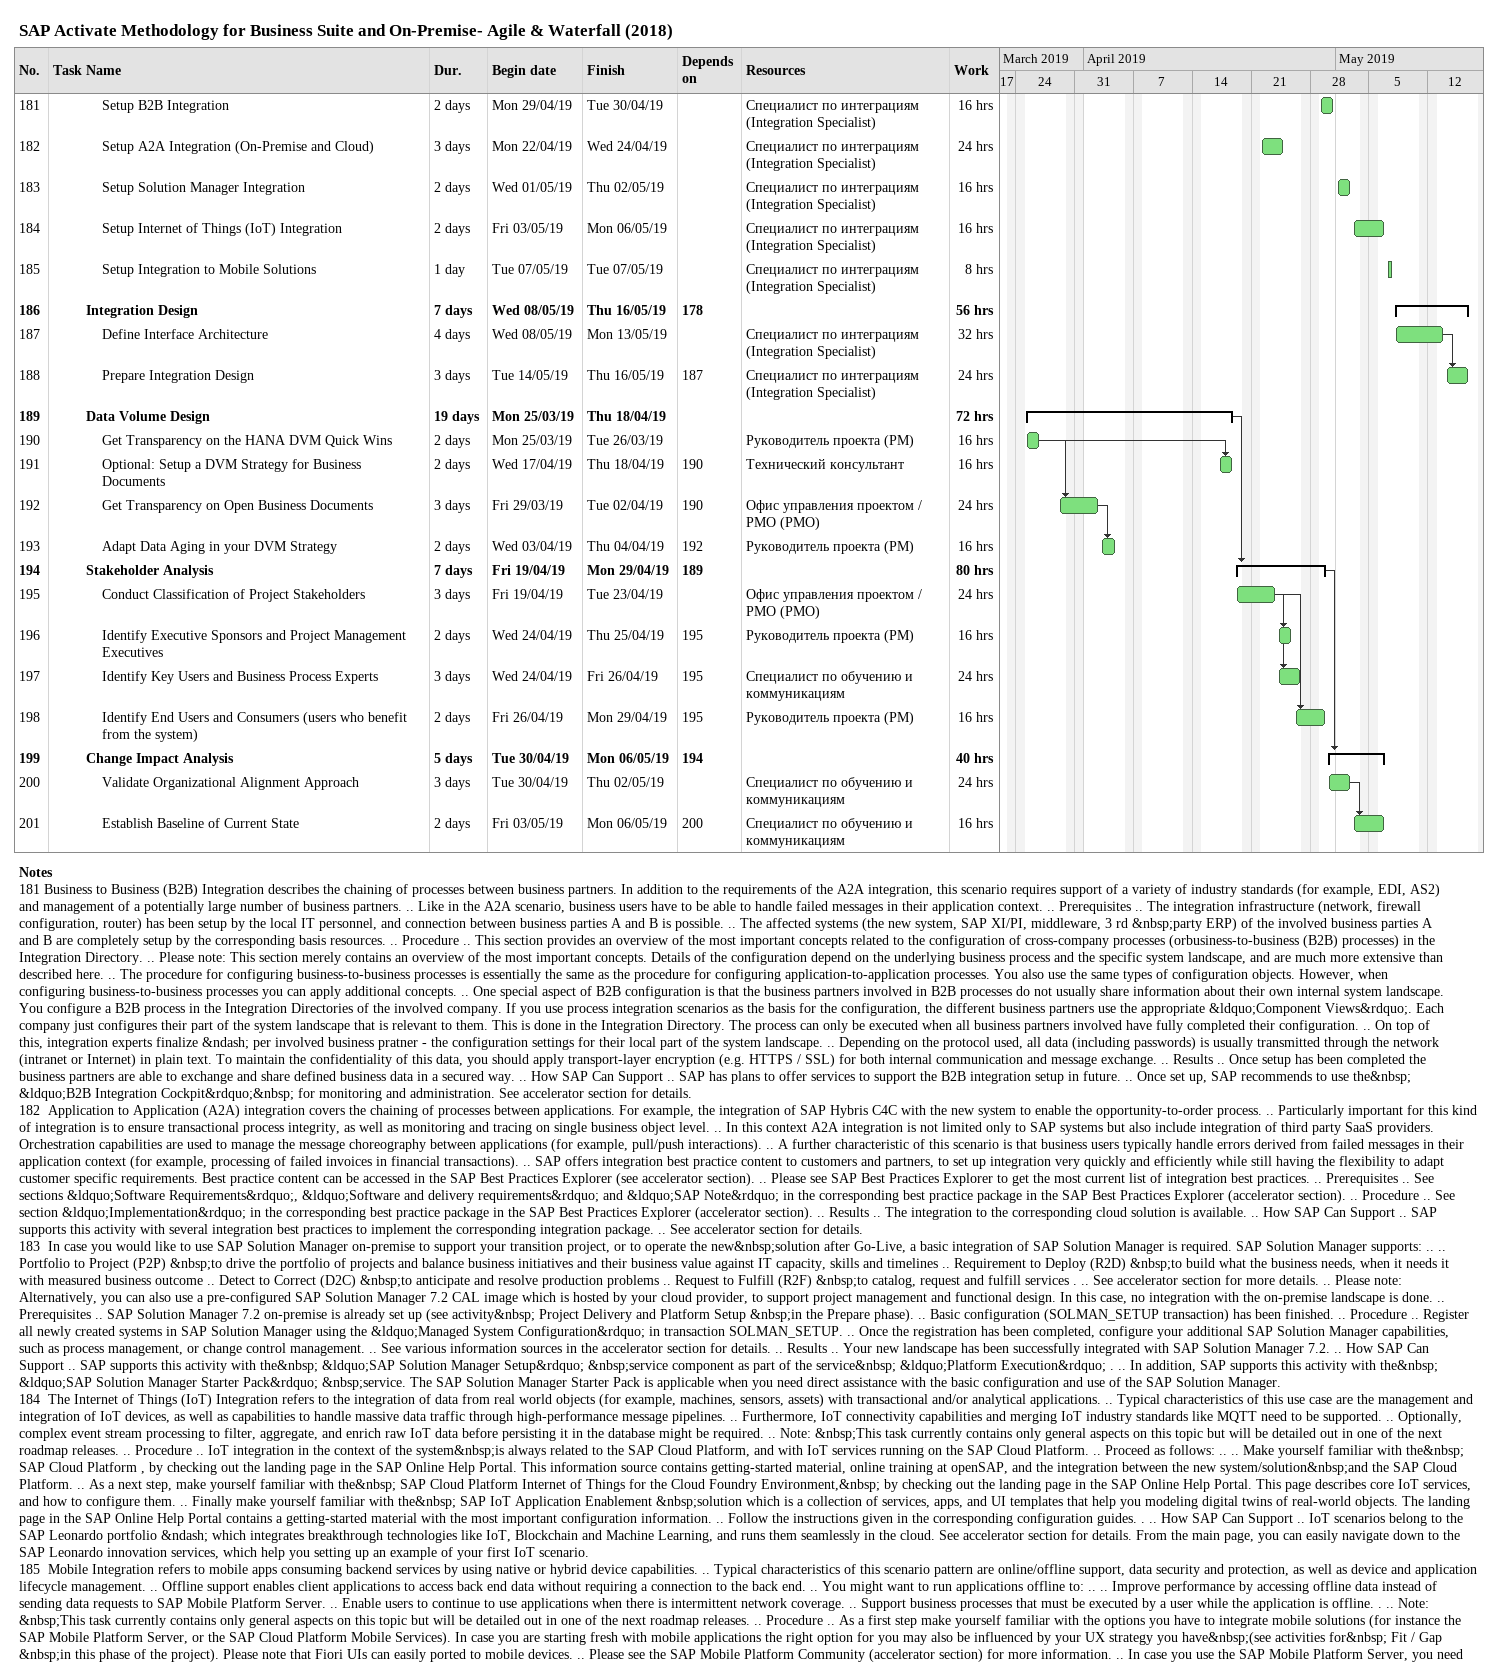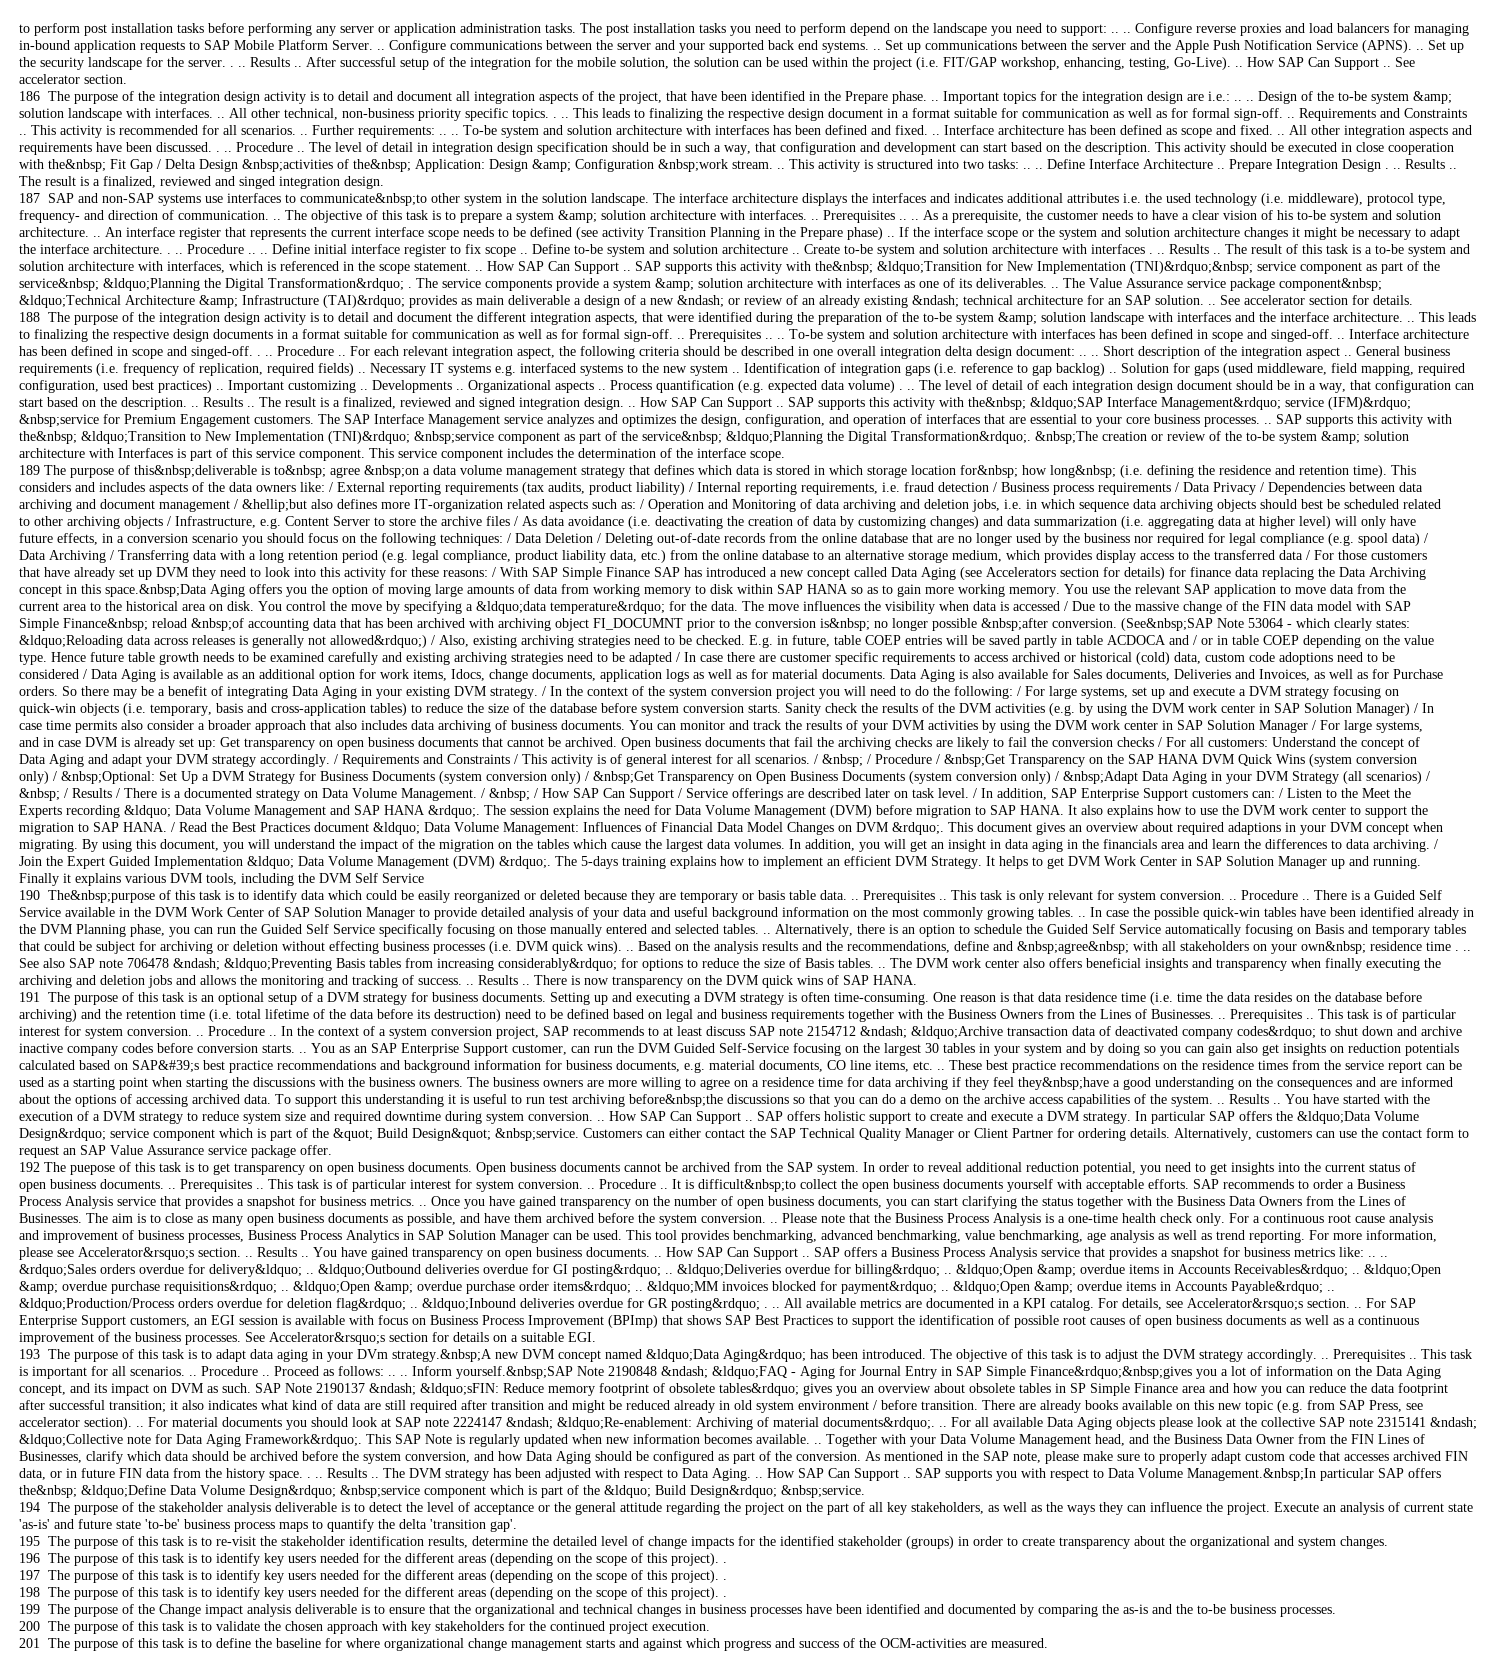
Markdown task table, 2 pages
SAP Activate Methodology for Business Suite and On-Premise- Agile & Waterfall (2018)

| ID | Level | Task | Duration | Start | Finish | Predecessors | Resources | Work (h) |
|---|---|---|---|---|---|---|---|---|
| 181 | 4 | Setup B2B Integration | 2d | 2019-04-29 | 2019-04-30 |  | Специалист по интеграциям (Integration Specialist) | 16 |
| 182 | 4 | Setup A2A Integration (On-Premise and Cloud) | 3d | 2019-04-22 | 2019-04-24 |  | Специалист по интеграциям (Integration Specialist) | 24 |
| 183 | 4 | Setup Solution Manager Integration | 2d | 2019-05-01 | 2019-05-02 |  | Специалист по интеграциям (Integration Specialist) | 16 |
| 184 | 4 | Setup Internet of Things (IoT) Integration | 2d | 2019-05-03 | 2019-05-06 |  | Специалист по интеграциям (Integration Specialist) | 16 |
| 185 | 4 | Setup Integration to Mobile Solutions | 1d | 2019-05-07 | 2019-05-07 |  | Специалист по интеграциям (Integration Specialist) | 8 |
| 186 | 3 | **Integration Design** | 7d | 2019-05-08 | 2019-05-16 | 178 |  | 56 |
| 187 | 4 | Define Interface Architecture | 4d | 2019-05-08 | 2019-05-13 |  | Специалист по интеграциям (Integration Specialist) | 32 |
| 188 | 4 | Prepare Integration Design | 3d | 2019-05-14 | 2019-05-16 | 187 | Специалист по интеграциям (Integration Specialist) | 24 |
| 189 | 3 | **Data Volume Design** | 19d | 2019-03-25 | 2019-04-18 |  |  | 72 |
| 190 | 4 | Get Transparency on the HANA DVM Quick Wins | 2d | 2019-03-25 | 2019-03-26 |  | Руководитель проекта (PM) | 16 |
| 191 | 4 | Optional: Setup a DVM Strategy for Business Documents | 2d | 2019-04-17 | 2019-04-18 | 190 | Технический консультант | 16 |
| 192 | 4 | Get Transparency on Open Business Documents | 3d | 2019-03-29 | 2019-04-02 | 190 | Офис управления проектом / PMO (PMO) | 24 |
| 193 | 4 | Adapt Data Aging in your DVM Strategy | 2d | 2019-04-03 | 2019-04-04 | 192 | Руководитель проекта (PM) | 16 |
| 194 | 3 | **Stakeholder Analysis** | 7d | 2019-04-19 | 2019-04-29 | 189 |  | 80 |
| 195 | 4 | Conduct Classification of Project Stakeholders | 3d | 2019-04-19 | 2019-04-23 |  | Офис управления проектом / PMO (PMO) | 24 |
| 196 | 4 | Identify Executive Sponsors and Project Management Executives | 2d | 2019-04-24 | 2019-04-25 | 195 | Руководитель проекта (PM) | 16 |
| 197 | 4 | Identify Key Users and Business Process Experts | 3d | 2019-04-24 | 2019-04-26 | 195 | Специалист по обучению и коммуникациям | 24 |
| 198 | 4 | Identify End Users and Consumers (users who benefit from the system) | 2d | 2019-04-26 | 2019-04-29 | 195 | Руководитель проекта (PM) | 16 |
| 199 | 3 | **Change Impact Analysis** | 5d | 2019-04-30 | 2019-05-06 | 194 |  | 40 |
| 200 | 4 | Validate Organizational Alignment Approach | 3d | 2019-04-30 | 2019-05-02 |  | Специалист по обучению и коммуникациям | 24 |
| 201 | 4 | Establish Baseline of Current State | 2d | 2019-05-03 | 2019-05-06 | 200 | Специалист по обучению и коммуникациям | 16 |

Notes
- 181: Business to Business (B2B) Integration describes the chaining of processes between business partners. In addition to the requirements of the A2A integration, this scenario requires support of a variety of industry standards (for example, EDI, AS2) and management of a potentially large number of business partners. .. Like in the A2A scenario, business users have to be able to handle failed messages in their application context. .. Prerequisites .. The integration infrastructure (network, firewall configuration, router) has been setup by the local IT personnel, and connection between business parties A and B is possible. .. The affected systems (the new system, SAP XI/PI, middleware, 3 rd &nbsp;party ERP) of the involved business parties A and B are completely setup by the corresponding basis resources. .. Procedure .. This section provides an overview of the most important concepts related to the configuration of cross-company processes (orbusiness-to-business (B2B) processes) in the Integration Directory. .. Please note: This section merely contains an overview of the most important concepts. Details of the configuration depend on the underlying business process and the specific system landscape, and are much more extensive than described here. .. The procedure for configuring business-to-business processes is essentially the same as the procedure for configuring application-to-application processes. You also use the same types of configuration objects. However, when configuring business-to-business processes you can apply additional concepts. .. One special aspect of B2B configuration is that the business partners involved in B2B processes do not usually share information about their own internal system landscape. You configure a B2B process in the Integration Directories of the involved company. If you use process integration scenarios as the basis for the configuration, the different business partners use the appropriate &ldquo;Component Views&rdquo;. Each company just configures their part of the system landscape that is relevant to them. This is done in the Integration Directory. The process can only be executed when all business partners involved have fully completed their configuration. .. On top of this, integration experts finalize &ndash; per involved business pratner - the configuration settings for their local part of the system landscape. .. Depending on the protocol used, all data (including passwords) is usually transmitted through the network (intranet or Internet) in plain text. To maintain the confidentiality of this data, you should apply transport-layer encryption (e.g. HTTPS / SSL) for both internal communication and message exchange. .. Results .. Once setup has been completed the business partners are able to exchange and share defined business data in a secured way. .. How SAP Can Support .. SAP has plans to offer services to support the B2B integration setup in future. .. Once set up, SAP recommends to use the&nbsp; &ldquo;B2B Integration Cockpit&rdquo;&nbsp; for monitoring and administration. See accelerator section for details.
- 182: Application to Application (A2A) integration covers the chaining of processes between applications. For example, the integration of SAP Hybris C4C with the new system to enable the opportunity-to-order process. .. Particularly important for this kind of integration is to ensure transactional process integrity, as well as monitoring and tracing on single business object level. .. In this context A2A integration is not limited only to SAP systems but also include integration of third party SaaS providers. Orchestration capabilities are used to manage the message choreography between applications (for example, pull/push interactions). .. A further characteristic of this scenario is that business users typically handle errors derived from failed messages in their application context (for example, processing of failed invoices in financial transactions). .. SAP offers integration best practice content to customers and partners, to set up integration very quickly and efficiently while still having the flexibility to adapt customer specific requirements. Best practice content can be accessed in the SAP Best Practices Explorer (see accelerator section). .. Please see SAP Best Practices Explorer to get the most current list of integration best practices. .. Prerequisites .. See sections &ldquo;Software Requirements&rdquo;, &ldquo;Software and delivery requirements&rdquo; and &ldquo;SAP Note&rdquo; in the corresponding best practice package in the SAP Best Practices Explorer (accelerator section). .. Procedure .. See section &ldquo;Implementation&rdquo; in the corresponding best practice package in the SAP Best Practices Explorer (accelerator section). .. Results .. The integration to the corresponding cloud solution is available. .. How SAP Can Support .. SAP supports this activity with several integration best practices to implement the corresponding integration package. .. See accelerator section for details.
- 183: In case you would like to use SAP Solution Manager on-premise to support your transition project, or to operate the new&nbsp;solution after Go-Live, a basic integration of SAP Solution Manager is required. SAP Solution Manager supports: .. .. Portfolio to Project (P2P) &nbsp;to drive the portfolio of projects and balance business initiatives and their business value against IT capacity, skills and timelines .. Requirement to Deploy (R2D) &nbsp;to build what the business needs, when it needs it with measured business outcome .. Detect to Correct (D2C) &nbsp;to anticipate and resolve production problems .. Request to Fulfill (R2F) &nbsp;to catalog, request and fulfill services . .. See accelerator section for more details. .. Please note: Alternatively, you can also use a pre-configured SAP Solution Manager 7.2 CAL image which is hosted by your cloud provider, to support project management and functional design. In this case, no integration with the on-premise landscape is done. .. Prerequisites .. SAP Solution Manager 7.2 on-premise is already set up (see activity&nbsp; Project Delivery and Platform Setup &nbsp;in the Prepare phase). .. Basic configuration (SOLMAN_SETUP transaction) has been finished. .. Procedure .. Register all newly created systems in SAP Solution Manager using the &ldquo;Managed System Configuration&rdquo; in transaction SOLMAN_SETUP. .. Once the registration has been completed, configure your additional SAP Solution Manager capabilities, such as process management, or change control management. .. See various information sources in the accelerator section for details. .. Results .. Your new landscape has been successfully integrated with SAP Solution Manager 7.2. .. How SAP Can Support .. SAP supports this activity with the&nbsp; &ldquo;SAP Solution Manager Setup&rdquo; &nbsp;service component as part of the service&nbsp; &ldquo;Platform Execution&rdquo; . .. In addition, SAP supports this activity with the&nbsp; &ldquo;SAP Solution Manager Starter Pack&rdquo; &nbsp;service. The SAP Solution Manager Starter Pack is applicable when you need direct assistance with the basic configuration and use of the SAP Solution Manager.
- 184: The Internet of Things (IoT) Integration refers to the integration of data from real world objects (for example, machines, sensors, assets) with transactional and/or analytical applications. .. Typical characteristics of this use case are the management and integration of IoT devices, as well as capabilities to handle massive data traffic through high-performance message pipelines. .. Furthermore, IoT connectivity capabilities and merging IoT industry standards like MQTT need to be supported. .. Optionally, complex event stream processing to filter, aggregate, and enrich raw IoT data before persisting it in the database might be required. .. Note: &nbsp;This task currently contains only general aspects on this topic but will be detailed out in one of the next roadmap releases. .. Procedure .. IoT integration in the context of the system&nbsp;is always related to the SAP Cloud Platform, and with IoT services running on the SAP Cloud Platform. .. Proceed as follows: .. .. Make yourself familiar with the&nbsp; SAP Cloud Platform , by checking out the landing page in the SAP Online Help Portal. This information source contains getting-started material, online training at openSAP, and the integration between the new system/solution&nbsp;and the SAP Cloud Platform. .. As a next step, make yourself familiar with the&nbsp; SAP Cloud Platform Internet of Things for the Cloud Foundry Environment,&nbsp; by checking out the landing page in the SAP Online Help Portal. This page describes core IoT services, and how to configure them. .. Finally make yourself familiar with the&nbsp; SAP IoT Application Enablement &nbsp;solution which is a collection of services, apps, and UI templates that help you modeling digital twins of real-world objects. The landing page in the SAP Online Help Portal contains a getting-started material with the most important configuration information. .. Follow the instructions given in the corresponding configuration guides. . .. How SAP Can Support .. IoT scenarios belong to the SAP Leonardo portfolio &ndash; which integrates breakthrough technologies like IoT, Blockchain and Machine Learning, and runs them seamlessly in the cloud. See accelerator section for details. From the main page, you can easily navigate down to the SAP Leonardo innovation services, which help you setting up an example of your first IoT scenario.
- 185: Mobile Integration refers to mobile apps consuming backend services by using native or hybrid device capabilities. .. Typical characteristics of this scenario pattern are online/offline support, data security and protection, as well as device and application lifecycle management. .. Offline support enables client applications to access back end data without requiring a connection to the back end. .. You might want to run applications offline to: .. .. Improve performance by accessing offline data instead of sending data requests to SAP Mobile Platform Server. .. Enable users to continue to use applications when there is intermittent network coverage. .. Support business processes that must be executed by a user while the application is offline. . .. Note: &nbsp;This task currently contains only general aspects on this topic but will be detailed out in one of the next roadmap releases. .. Procedure .. As a first step make yourself familiar with the options you have to integrate mobile solutions (for instance the SAP Mobile Platform Server, or the SAP Cloud Platform Mobile Services). In case you are starting fresh with mobile applications the right option for you may also be influenced by your UX strategy you have&nbsp;(see activities for&nbsp; Fit / Gap &nbsp;in this phase of the project). Please note that Fiori UIs can easily ported to mobile devices. .. Please see the SAP Mobile Platform Community (accelerator section) for more information. .. In case you use the SAP Mobile Platform Server, you need to perform post installation tasks before performing any server or application administration tasks. The post installation tasks you need to perform depend on the landscape you need to support: .. .. Configure reverse proxies and load balancers for managing in-bound application requests to SAP Mobile Platform Server. .. Configure communications between the server and your supported back end systems. .. Set up communications between the server and the Apple Push Notification Service (APNS). .. Set up the security landscape for the server. . .. Results .. After successful setup of the integration for the mobile solution, the solution can be used within the project (i.e. FIT/GAP workshop, enhancing, testing, Go-Live). .. How SAP Can Support .. See accelerator section.
- 186: The purpose of the integration design activity is to detail and document all integration aspects of the project, that have been identified in the Prepare phase. .. Important topics for the integration design are i.e.: .. .. Design of the to-be system &amp; solution landscape with interfaces. .. All other technical, non-business priority specific topics. . .. This leads to finalizing the respective design document in a format suitable for communication as well as for formal sign-off. .. Requirements and Constraints .. This activity is recommended for all scenarios. .. Further requirements: .. .. To-be system and solution architecture with interfaces has been defined and fixed. .. Interface architecture has been defined as scope and fixed. .. All other integration aspects and requirements have been discussed. . .. Procedure .. The level of detail in integration design specification should be in such a way, that configuration and development can start based on the description. This activity should be executed in close cooperation with the&nbsp; Fit Gap / Delta Design &nbsp;activities of the&nbsp; Application: Design &amp; Configuration &nbsp;work stream. .. This activity is structured into two tasks: .. .. Define Interface Architecture .. Prepare Integration Design . .. Results .. The result is a finalized, reviewed and singed integration design.
- 187: SAP and non-SAP systems use interfaces to communicate&nbsp;to other system in the solution landscape. The interface architecture displays the interfaces and indicates additional attributes i.e. the used technology (i.e. middleware), protocol type, frequency- and direction of communication. .. The objective of this task is to prepare a system &amp; solution architecture with interfaces. .. Prerequisites .. .. As a prerequisite, the customer needs to have a clear vision of his to-be system and solution architecture. .. An interface register that represents the current interface scope needs to be defined (see activity Transition Planning in the Prepare phase) .. If the interface scope or the system and solution architecture changes it might be necessary to adapt the interface architecture. . .. Procedure .. .. Define initial interface register to fix scope .. Define to-be system and solution architecture .. Create to-be system and solution architecture with interfaces . .. Results .. The result of this task is a to-be system and solution architecture with interfaces, which is referenced in the scope statement. .. How SAP Can Support .. SAP supports this activity with the&nbsp; &ldquo;Transition for New Implementation (TNI)&rdquo;&nbsp; service component as part of the service&nbsp; &ldquo;Planning the Digital Transformation&rdquo; . The service components provide a system &amp; solution architecture with interfaces as one of its deliverables. .. The Value Assurance service package component&nbsp; &ldquo;Technical Architecture &amp; Infrastructure (TAI)&rdquo; provides as main deliverable a design of a new &ndash; or review of an already existing &ndash; technical architecture for an SAP solution. .. See accelerator section for details.
- 188: The purpose of the integration design activity is to detail and document the different integration aspects, that were identified during the preparation of the to-be system &amp; solution landscape with interfaces and the interface architecture. .. This leads to finalizing the respective design documents in a format suitable for communication as well as for formal sign-off. .. Prerequisites .. .. To-be system and solution architecture with interfaces has been defined in scope and singed-off. .. Interface architecture has been defined in scope and singed-off. . .. Procedure .. For each relevant integration aspect, the following criteria should be described in one overall integration delta design document: .. .. Short description of the integration aspect .. General business requirements (i.e. frequency of replication, required fields) .. Necessary IT systems e.g. interfaced systems to the new system .. Identification of integration gaps (i.e. reference to gap backlog) .. Solution for gaps (used middleware, field mapping, required configuration, used best practices) .. Important customizing .. Developments .. Organizational aspects .. Process quantification (e.g. expected data volume) . .. The level of detail of each integration design document should be in a way, that configuration can start based on the description. .. Results .. The result is a finalized, reviewed and signed integration design. .. How SAP Can Support .. SAP supports this activity with the&nbsp; &ldquo;SAP Interface Management&rdquo; service (IFM)&rdquo; &nbsp;service for Premium Engagement customers. The SAP Interface Management service analyzes and optimizes the design, configuration, and operation of interfaces that are essential to your core business processes. .. SAP supports this activity with the&nbsp; &ldquo;Transition to New Implementation (TNI)&rdquo; &nbsp;service component as part of the service&nbsp; &ldquo;Planning the Digital Transformation&rdquo;. &nbsp;The creation or review of the to-be system &amp; solution architecture with Interfaces is part of this service component. This service component includes the determination of the interface scope.
- 189: The purpose of this&nbsp;deliverable is to&nbsp; agree &nbsp;on a data volume management strategy that defines which data is stored in which storage location for&nbsp; how long&nbsp; (i.e. defining the residence and retention time). This considers and includes aspects of the data owners like: / External reporting requirements (tax audits, product liability) / Internal reporting requirements, i.e. fraud detection / Business process requirements / Data Privacy / Dependencies between data archiving and document management / &hellip;but also defines more IT-organization related aspects such as: / Operation and Monitoring of data archiving and deletion jobs, i.e. in which sequence data archiving objects should best be scheduled related to other archiving objects / Infrastructure, e.g. Content Server to store the archive files / As data avoidance (i.e. deactivating the creation of data by customizing changes) and data summarization (i.e. aggregating data at higher level) will only have future effects, in a conversion scenario you should focus on the following techniques: / Data Deletion / Deleting out-of-date records from the online database that are no longer used by the business nor required for legal compliance (e.g. spool data) / Data Archiving / Transferring data with a long retention period (e.g. legal compliance, product liability data, etc.) from the online database to an alternative storage medium, which provides display access to the transferred data / For those customers that have already set up DVM they need to look into this activity for these reasons: / With SAP Simple Finance SAP has introduced a new concept called Data Aging (see Accelerators section for details) for finance data replacing the Data Archiving concept in this space.&nbsp;Data Aging offers you the option of moving large amounts of data from working memory to disk within SAP HANA so as to gain more working memory. You use the relevant SAP application to move data from the current area to the historical area on disk. You control the move by specifying a &ldquo;data temperature&rdquo; for the data. The move influences the visibility when data is accessed / Due to the massive change of the FIN data model with SAP Simple Finance&nbsp; reload &nbsp;of accounting data that has been archived with archiving object FI_DOCUMNT prior to the conversion is&nbsp; no longer possible &nbsp;after conversion. (See&nbsp;SAP Note 53064 - which clearly states: &ldquo;Reloading data across releases is generally not allowed&rdquo;) / Also, existing archiving strategies need to be checked. E.g. in future, table COEP entries will be saved partly in table ACDOCA and / or in table COEP depending on the value type. Hence future table growth needs to be examined carefully and existing archiving strategies need to be adapted / In case there are customer specific requirements to access archived or historical (cold) data, custom code adoptions need to be considered / Data Aging is available as an additional option for work items, Idocs, change documents, application logs as well as for material documents. Data Aging is also available for Sales documents, Deliveries and Invoices, as well as for Purchase orders. So there may be a benefit of integrating Data Aging in your existing DVM strategy. / In the context of the system conversion project you will need to do the following: / For large systems, set up and execute a DVM strategy focusing on quick-win objects (i.e. temporary, basis and cross-application tables) to reduce the size of the database before system conversion starts. Sanity check the results of the DVM activities (e.g. by using the DVM work center in SAP Solution Manager) / In case time permits also consider a broader approach that also includes data archiving of business documents. You can monitor and track the results of your DVM activities by using the DVM work center in SAP Solution Manager / For large systems, and in case DVM is already set up: Get transparency on open business documents that cannot be archived. Open business documents that fail the archiving checks are likely to fail the conversion checks / For all customers: Understand the concept of Data Aging and adapt your DVM strategy accordingly. / Requirements and Constraints / This activity is of general interest for all scenarios. / &nbsp; / Procedure / &nbsp;Get Transparency on the SAP HANA DVM Quick Wins (system conversion only) / &nbsp;Optional: Set Up a DVM Strategy for Business Documents (system conversion only) / &nbsp;Get Transparency on Open Business Documents (system conversion only) / &nbsp;Adapt Data Aging in your DVM Strategy (all scenarios) / &nbsp; / Results / There is a documented strategy on Data Volume Management. / &nbsp; / How SAP Can Support / Service offerings are described later on task level. / In addition, SAP Enterprise Support customers can: / Listen to the Meet the Experts recording &ldquo; Data Volume Management and SAP HANA &rdquo;. The session explains the need for Data Volume Management (DVM) before migration to SAP HANA. It also explains how to use the DVM work center to support the migration to SAP HANA. / Read the Best Practices document &ldquo; Data Volume Management: Influences of Financial Data Model Changes on DVM &rdquo;. This document gives an overview about required adaptions in your DVM concept when migrating. By using this document, you will understand the impact of the migration on the tables which cause the largest data volumes. In addition, you will get an insight in data aging in the financials area and learn the differences to data archiving. / Join the Expert Guided Implementation &ldquo; Data Volume Management (DVM) &rdquo;. The 5-days training explains how to implement an efficient DVM Strategy. It helps to get DVM Work Center in SAP Solution Manager up and running. Finally it explains various DVM tools, including the DVM Self Service
- 190: The&nbsp;purpose of this task is to identify data which could be easily reorganized or deleted because they are temporary or basis table data. .. Prerequisites .. This task is only relevant for system conversion. .. Procedure .. There is a Guided Self Service available in the DVM Work Center of SAP Solution Manager to provide detailed analysis of your data and useful background information on the most commonly growing tables. .. In case the possible quick-win tables have been identified already in the DVM Planning phase, you can run the Guided Self Service specifically focusing on those manually entered and selected tables. .. Alternatively, there is an option to schedule the Guided Self Service automatically focusing on Basis and temporary tables that could be subject for archiving or deletion without effecting business processes (i.e. DVM quick wins). .. Based on the analysis results and the recommendations, define and &nbsp;agree&nbsp; with all stakeholders on your own&nbsp; residence time . .. See also SAP note 706478 &ndash; &ldquo;Preventing Basis tables from increasing considerably&rdquo; for options to reduce the size of Basis tables. .. The DVM work center also offers beneficial insights and transparency when finally executing the archiving and deletion jobs and allows the monitoring and tracking of success. .. Results .. There is now transparency on the DVM quick wins of SAP HANA.
- 191: The purpose of this task is an optional setup of a DVM strategy for business documents. Setting up and executing a DVM strategy is often time-consuming. One reason is that data residence time (i.e. time the data resides on the database before archiving) and the retention time (i.e. total lifetime of the data before its destruction) need to be defined based on legal and business requirements together with the Business Owners from the Lines of Businesses. .. Prerequisites .. This task is of particular interest for system conversion. .. Procedure .. In the context of a system conversion project, SAP recommends to at least discuss SAP note 2154712 &ndash; &ldquo;Archive transaction data of deactivated company codes&rdquo; to shut down and archive inactive company codes before conversion starts. .. You as an SAP Enterprise Support customer, can run the DVM Guided Self-Service focusing on the largest 30 tables in your system and by doing so you can gain also get insights on reduction potentials calculated based on SAP&#39;s best practice recommendations and background information for business documents, e.g. material documents, CO line items, etc. .. These best practice recommendations on the residence times from the service report can be used as a starting point when starting the discussions with the business owners. The business owners are more willing to agree on a residence time for data archiving if they feel they&nbsp;have a good understanding on the consequences and are informed about the options of accessing archived data. To support this understanding it is useful to run test archiving before&nbsp;the discussions so that you can do a demo on the archive access capabilities of the system. .. Results .. You have started with the execution of a DVM strategy to reduce system size and required downtime during system conversion. .. How SAP Can Support .. SAP offers holistic support to create and execute a DVM strategy. In particular SAP offers the &ldquo;Data Volume Design&rdquo; service component which is part of the &quot; Build Design&quot; &nbsp;service. Customers can either contact the SAP Technical Quality Manager or Client Partner for ordering details. Alternatively, customers can use the contact form to request an SAP Value Assurance service package offer.
- 192: The puepose of this task is to get transparency on open business documents. Open business documents cannot be archived from the SAP system. In order to reveal additional reduction potential, you need to get insights into the current status of open business documents. .. Prerequisites .. This task is of particular interest for system conversion. .. Procedure .. It is difficult&nbsp;to collect the open business documents yourself with acceptable efforts. SAP recommends to order a Business Process Analysis service that provides a snapshot for business metrics. .. Once you have gained transparency on the number of open business documents, you can start clarifying the status together with the Business Data Owners from the Lines of Businesses. The aim is to close as many open business documents as possible, and have them archived before the system conversion. .. Please note that the Business Process Analysis is a one-time health check only. For a continuous root cause analysis and improvement of business processes, Business Process Analytics in SAP Solution Manager can be used. This tool provides benchmarking, advanced benchmarking, value benchmarking, age analysis as well as trend reporting. For more information, please see Accelerator&rsquo;s section. .. Results .. You have gained transparency on open business documents. .. How SAP Can Support .. SAP offers a Business Process Analysis service that provides a snapshot for business metrics like: .. .. &rdquo;Sales orders overdue for delivery&ldquo; .. &ldquo;Outbound deliveries overdue for GI posting&rdquo; .. &ldquo;Deliveries overdue for billing&rdquo; .. &ldquo;Open &amp; overdue items in Accounts Receivables&rdquo; .. &ldquo;Open &amp; overdue purchase requisitions&rdquo; .. &ldquo;Open &amp; overdue purchase order items&rdquo; .. &ldquo;MM invoices blocked for payment&rdquo; .. &ldquo;Open &amp; overdue items in Accounts Payable&rdquo; .. &ldquo;Production/Process orders overdue for deletion flag&rdquo; .. &ldquo;Inbound deliveries overdue for GR posting&rdquo; . .. All available metrics are documented in a KPI catalog. For details, see Accelerator&rsquo;s section. .. For SAP Enterprise Support customers, an EGI session is available with focus on Business Process Improvement (BPImp) that shows SAP Best Practices to support the identification of possible root causes of open business documents as well as a continuous improvement of the business processes. See Accelerator&rsquo;s section for details on a suitable EGI.
- 193: The purpose of this task is to adapt data aging in your DVm strategy.&nbsp;A new DVM concept named &ldquo;Data Aging&rdquo; has been introduced. The objective of this task is to adjust the DVM strategy accordingly. .. Prerequisites .. This task is important for all scenarios. .. Procedure .. Proceed as follows: .. .. Inform yourself.&nbsp;SAP Note 2190848 &ndash; &ldquo;FAQ - Aging for Journal Entry in SAP Simple Finance&rdquo;&nbsp;gives you a lot of information on the Data Aging concept, and its impact on DVM as such. SAP Note 2190137 &ndash; &ldquo;sFIN: Reduce memory footprint of obsolete tables&rdquo; gives you an overview about obsolete tables in SP Simple Finance area and how you can reduce the data footprint after successful transition; it also indicates what kind of data are still required after transition and might be reduced already in old system environment / before transition. There are already books available on this new topic (e.g. from SAP Press, see accelerator section). .. For material documents you should look at SAP note 2224147 &ndash; &ldquo;Re-enablement: Archiving of material documents&rdquo;. .. For all available Data Aging objects please look at the collective SAP note 2315141 &ndash; &ldquo;Collective note for Data Aging Framework&rdquo;. This SAP Note is regularly updated when new information becomes available. .. Together with your Data Volume Management head, and the Business Data Owner from the FIN Lines of Businesses, clarify which data should be archived before the system conversion, and how Data Aging should be configured as part of the conversion. As mentioned in the SAP note, please make sure to properly adapt custom code that accesses archived FIN data, or in future FIN data from the history space. . .. Results .. The DVM strategy has been adjusted with respect to Data Aging. .. How SAP Can Support .. SAP supports you with respect to Data Volume Management.&nbsp;In particular SAP offers the&nbsp; &ldquo;Define Data Volume Design&rdquo; &nbsp;service component which is part of the &ldquo; Build Design&rdquo; &nbsp;service.
- 194: The purpose of the stakeholder analysis deliverable is to detect the level of acceptance or the general attitude regarding the project on the part of all key stakeholders, as well as the ways they can influence the project. Execute an analysis of current state 'as-is' and future state 'to-be' business process maps to quantify the delta 'transition gap'.
- 195: The purpose of this task is to re-visit the stakeholder identification results, determine the detailed level of change impacts for the identified stakeholder (groups) in order to create transparency about the organizational and system changes.
- 196: The purpose of this task is to identify key users needed for the different areas (depending on the scope of this project). .
- 197: The purpose of this task is to identify key users needed for the different areas (depending on the scope of this project). .
- 198: The purpose of this task is to identify key users needed for the different areas (depending on the scope of this project). .
- 199: The purpose of the Change impact analysis deliverable is to ensure that the organizational and technical changes in business processes have been identified and documented by comparing the as-is and the to-be business processes.
- 200: The purpose of this task is to validate the chosen approach with key stakeholders for the continued project execution.
- 201: The purpose of this task is to define the baseline for where organizational change management starts and against which progress and success of the OCM-activities are measured.
